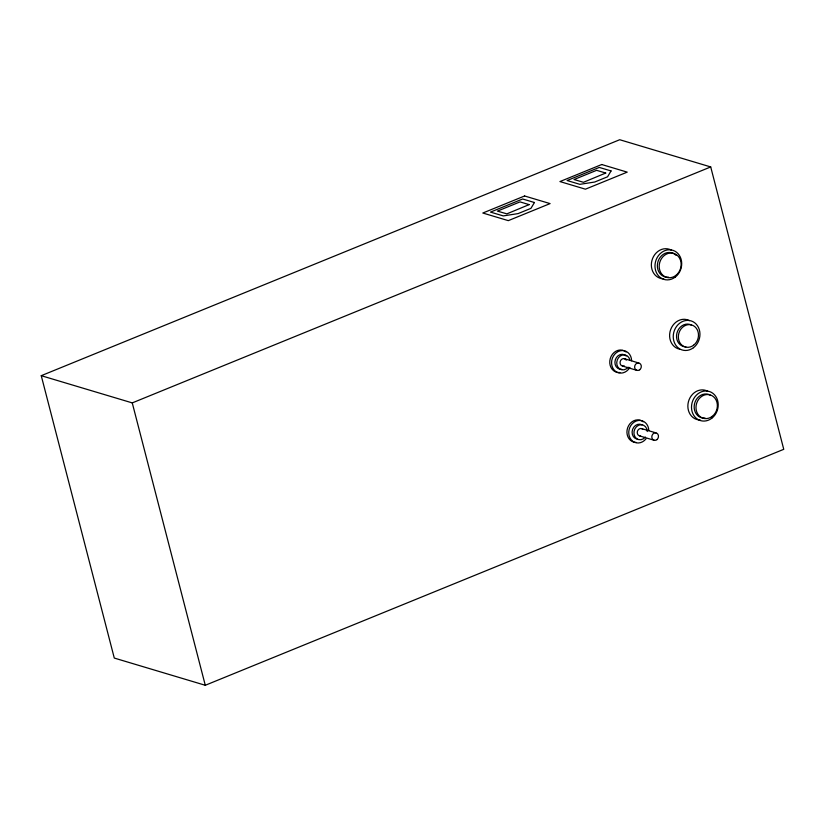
<?xml version="1.0" encoding="UTF-8"?>
<svg xmlns="http://www.w3.org/2000/svg" width="825" height="825" viewBox="0 0 825 825"><rect width="100%" height="100%" fill="white"/><g stroke="black" fill="none" stroke-linecap="round" stroke-linejoin="round"><path stroke-width="1.24" d="M41.25 375.684L619.719 139.724L710.717 166.939L783.75 449.316L205.281 685.276L114.283 658.061L41.25 375.684L132.258 402.899L710.717 166.939M624.226 358.658L638.787 363.01M622.586 366.083L637.148 370.435M641.407 428.536L655.958 432.888M639.767 435.961L654.328 440.313M132.258 402.899L205.281 685.276M663.743 278.809A15.221 13.19 -73.4 0 1 651.905 260.587A15.221 13.19 -73.4 0 1 671.21 250.057M700.26 419.997A15.221 13.19 -73.4 0 1 688.411 401.775A15.221 13.19 -73.4 0 1 707.726 391.246M687.338 319.77A15.221 13.19 -73.4 0 1 689.473 320.657M679.697 349.192A15.221 13.19 -73.4 0 1 670.003 331.825A15.221 13.19 -73.4 0 1 686.225 319.492M636.219 442.458A11.416 9.89 -73.4 0 1 627.629 427.835A11.416 9.89 -73.4 0 1 643.273 421.864M619.915 372.529A11.416 9.89 -73.4 0 1 610.294 358.432A11.416 9.89 -73.4 0 1 626.092 351.986M705.014 418.038A12.189 10.56 -73.4 0 1 694.485 404.013A12.189 10.56 -73.4 0 1 710.067 395.062M685.874 346.789A11.478 9.941 -73.4 0 1 676.943 333.052A11.478 9.941 -73.4 0 1 691.505 325.112M668.508 277.159A12.509 10.838 -73.4 0 1 658.133 261.195A12.509 10.838 -73.4 0 1 675.995 255.296M645.954 438.91A11.416 9.89 -73.4 0 1 630.166 438.24A11.416 9.89 -73.4 0 1 636.023 421.111A11.416 9.89 -73.4 0 1 648.79 430.64M637.137 439.127A7.611 6.59 -73.4 0 1 632.558 429.485A7.611 6.59 -73.4 0 1 642.015 424.854M645.377 437.044A7.611 6.59 -73.4 0 1 634.848 436.6A7.611 6.59 -73.4 0 1 638.756 425.184A7.611 6.59 -73.4 0 1 647.264 431.537M640.633 435.992A3.805 3.3 -73.4 0 1 637.477 431.135A3.805 3.3 -73.4 0 1 642.912 429.351M629.877 367.403A11.416 9.89 -73.4 0 1 613.635 369.394A11.416 9.89 -73.4 0 1 618.286 351.481A11.416 9.89 -73.4 0 1 631.61 360.772M624.319 365.898A3.805 3.3 -73.4 0 1 620.287 363.98A3.805 3.3 -73.4 0 1 621.947 359.123A3.805 3.3 -73.4 0 1 626.278 360.195M628.196 367.177A7.611 6.59 -73.4 0 1 617.987 367.249A7.611 6.59 -73.4 0 1 620.493 355.874A7.611 6.59 -73.4 0 1 629.836 359.752M621.689 369.322A7.611 6.59 -73.4 0 1 615.378 359.607A7.611 6.59 -73.4 0 1 626.237 356.029M534.435 202.517L530.939 208.354L518.09 213.603L503.26 215.913L490.514 212.097L522.648 198.99L534.435 202.517M611.057 170.94L607.561 176.787L594.701 182.026L579.872 184.336L567.126 180.531L599.27 167.423L611.057 170.94M529.124 204.621L506.859 213.861L497.434 211.107L520.018 201.898L529.124 204.621M605.736 173.044L583.471 182.294L574.045 179.541L596.63 170.321L605.736 173.044M524.597 195.979L482.821 213.025L508.303 220.636L550.079 203.6L524.597 195.979M601.734 164.515L559.948 181.562L585.43 189.183L627.206 172.136L601.734 164.515M711.717 418.306A15.221 13.19 -73.4 0 0 711.367 392.339A15.221 13.19 -73.4 0 0 691.494 407.437A15.221 13.19 -73.4 0 0 711.717 418.306M693.588 345.232A11.478 9.941 -73.4 0 0 693.33 325.648A11.478 9.941 -73.4 0 0 678.346 337.043A11.478 9.941 -73.4 0 0 693.588 345.232M712.171 416.408A12.189 10.56 -73.4 0 0 711.893 395.608A12.189 10.56 -73.4 0 0 695.98 407.705A12.189 10.56 -73.4 0 0 712.171 416.408M693.454 347.717A15.221 13.19 -73.4 0 0 693.113 321.74A15.221 13.19 -73.4 0 0 673.241 336.847A15.221 13.19 -73.4 0 0 693.454 347.717M675.201 277.118A15.221 13.19 -73.4 0 0 674.85 251.14A15.221 13.19 -73.4 0 0 654.978 266.248A15.221 13.19 -73.4 0 0 675.201 277.118M675.799 275.478A12.509 10.838 -73.4 0 0 675.51 254.131A12.509 10.838 -73.4 0 0 659.185 266.537A12.509 10.838 -73.4 0 0 675.799 275.478M656.855 439.673A3.805 3.3 -73.4 0 0 656.772 433.177A3.805 3.3 -73.4 0 0 651.802 436.951A3.805 3.3 -73.4 0 0 656.855 439.673M639.684 369.796A3.805 3.3 -73.4 0 0 639.592 363.299A3.805 3.3 -73.4 0 0 634.621 367.073A3.805 3.3 -73.4 0 0 639.684 369.796"/></g></svg>
